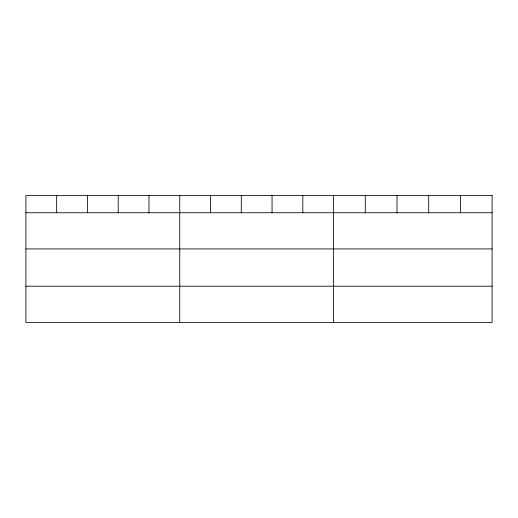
<?xml version="1.0" encoding="UTF-8"?>
<svg xmlns="http://www.w3.org/2000/svg" width="518" height="518" viewBox="0 0 518 518"><rect width="100%" height="100%" fill="white"/><g stroke="black" fill="none" stroke-linecap="round" stroke-linejoin="round"><path stroke-width="0.78" d="M25.9 212.749L492.1 212.749M25.9 248.931L492.1 248.931M25.9 286.214L492.1 286.214M460.398 195.603L460.398 212.749M428.697 195.603L428.697 212.749M396.995 195.603L396.995 212.749M365.294 195.603L365.294 212.749M333.592 195.603L333.592 322.397M302.823 195.603L302.823 212.749M272.054 195.603L272.054 212.749M241.284 195.603L241.284 212.749M210.515 195.603L210.515 212.749M179.746 195.603L179.746 322.397M148.977 195.603L148.977 212.749M118.208 195.603L118.208 212.749M87.438 195.603L87.438 212.749M56.669 195.603L56.669 212.749M492.1 195.603L25.9 195.603L25.9 322.397L492.1 322.397L492.1 195.603"/></g></svg>
